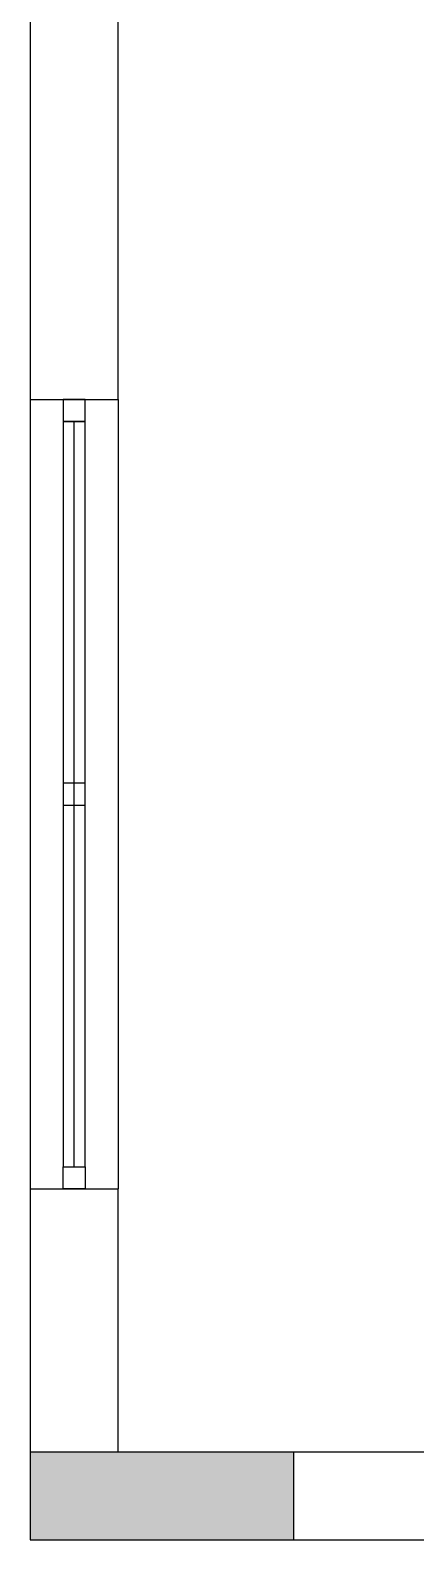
# Model space of a CAD drawing. Header units: metres. Extents: x -658 to -58, y -713 to -118.
# Drawn here: x -109.251 to -108.373, y -207.646 to -204.204 of the extents above; entities that cross this region are included whole.
import ezdxf

# ---------------------------------------------------------------- set-up
doc = ezdxf.new("R2010")
doc.units = ezdxf.units.M
doc.header["$LTSCALE"] = 100
doc.layers.add('plan', color=8, linetype='Continuous')

# ---------------------------------------------------------------- blocks, each defined once
blk = doc.blocks.new('*U111')
blk.add_line((1.75, 0), (0.05, 0))
for points in [[(0.05, 0.025), (0, 0.025), (0, -0.025), (0.05, -0.025)], [(1.75, -0.025), (1.75, 0.025), (0.05, 0.025), (0.05, -0.025)], [(1.75, 0.025), (1.8, 0.025), (1.8, -0.025), (1.75, -0.025)]]:
    blk.add_lwpolyline(points, close=True)
blk = doc.blocks.new('RWEFRWEFRWE')
h = blk.add_hatch(color=256)
h.dxf.hatch_style = 1
h.paths.add_polyline_path([(-227.4055, -189.7532), (-227.4055, -189.5532), (-228.0055, -189.5532), (-228.0055, -189.7532)])
blk.add_lwpolyline([(-227.4055, -189.7532), (-227.4055, -189.5532), (-228.0055, -189.5532), (-228.0055, -189.7532)], close=True)
blk = doc.blocks.new('A$Cb06f5615')
at = {"layer": 'plan'}
for p, q in [((-39.8035, 10.3095), (-39.8035, 6.2095)), ((-39.6035, 6.2095), (-39.6035, 10.1095)), ((-39.8035, 6.2095), (-39.8035, 4.4095)), ((-39.8035, 6.2095), (-39.6035, 6.2095)), ((-39.6035, 6.2095), (-39.6035, 4.4095)), ((-39.8035, 4.4095), (-39.8035, 3.6095)), ((-39.8035, 4.4095), (-39.6035, 4.4095)), ((-39.6035, 3.8095), (-39.6035, 4.4095)), ((-35.1035, 3.8095), (-39.6035, 3.8095)), ((-39.8035, 3.6095), (-34.3035, 3.6095))]:
    blk.add_line(p, q, dxfattribs=at)
blk.add_lwpolyline([(-39.6785, 5.2845), (-39.6785, 5.3345), (-39.7285, 5.3345), (-39.7285, 5.2845)], close=True, dxfattribs=at)
blk.add_blockref('RWEFRWEFRWE', (188.202, 193.3627), dxfattribs=at)
at = {"layer": 'plan', "rotation": 270}
blk.add_blockref('*U111', (-39.7035, 6.2095), dxfattribs=at)

msp = doc.modelspace()

# ---------------------------------------------------------------- block references
at = {"layer": 'plan'}
msp.add_blockref('A$Cb06f5615', (-69.4477, -211.2557), dxfattribs=at)

doc.saveas('drawing.dxf')
